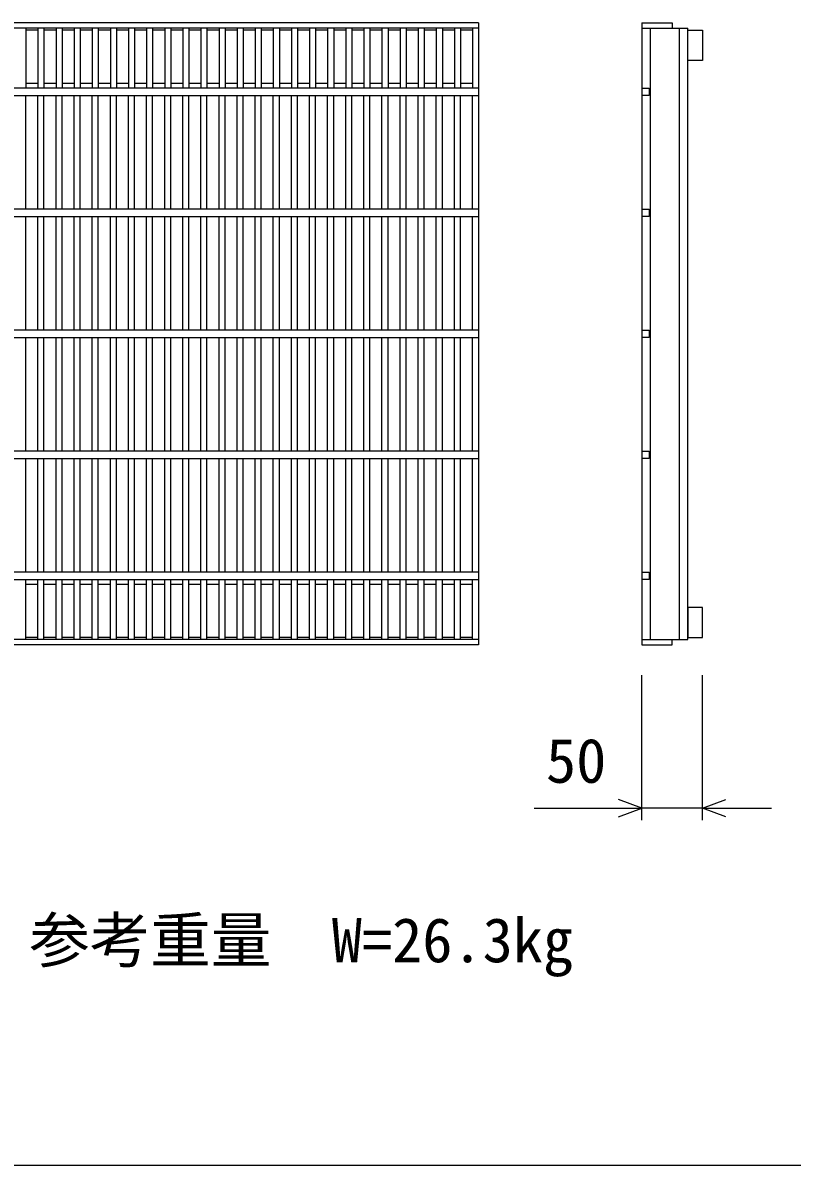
# Model space of a CAD drawing. Units: millimetres, scale not verified. Extents: x 15 to 25215, y 0 to 17820.
# Drawn here: x 13227 to 13863, y 2087 to 3031 of the extents above; entities that cross this region are included whole.
import ezdxf
from ezdxf.enums import TextEntityAlignment as Align

# ---------------------------------------------------------------- set-up
doc = ezdxf.new("R2010")
doc.units = ezdxf.units.MM
doc.header["$LTSCALE"] = 30
doc.layers.add('DIM', color=7, linetype='Continuous', lineweight=25)
doc.layers.add('HATCH', color=6, linetype='Continuous', lineweight=25)
doc.styles.add('ＭＳ ゴシック', font='')
doc.styles.get('ＭＳ ゴシック').set_extended_font_data('MS Gothic')

msp = doc.modelspace()

# ---------------------------------------------------------------- linework, layer by layer
at = {"layer": 'DIM'}
for p, q in [((13738.44, 2371.53), (13738.44, 2491.53)), ((13788.44, 2371.53), (13788.44, 2491.53)), ((13738.44, 2381.53), (13718.98, 2388.61)), ((13788.44, 2381.53), (13807.89, 2388.61)), ((13649.28, 2381.53), (13738.44, 2381.53)), ((13718.98, 2374.45), (13738.44, 2381.53)), ((13788.44, 2381.53), (13738.44, 2381.53)), ((13788.44, 2381.53), (13845.5, 2381.53)), ((13807.89, 2374.45), (13788.44, 2381.53)), ((7983.48, 2086.57), (14483.48, 2086.57))]:
    msp.add_line(p, q, dxfattribs=at)
at = {"layer": 'HATCH'}
for p, q in [((13603.42, 3030.53), (13089.42, 3030.53)), ((13603.42, 3030.53), (13603.42, 2516.53)), ((13738.44, 3030.53), (13738.44, 2516.53)), ((13738.44, 3030.53), (13763.44, 3030.53)), ((13763.44, 3030.53), (13763.44, 3026.03)), ((13603.42, 3026.03), (13089.42, 3026.03)), ((13229.15, 3026.03), (13229.15, 2976.53)), ((13239.12, 3024.53), (13229.15, 3024.53)), ((13239.12, 3026.03), (13239.12, 2976.53)), ((13244.12, 3026.03), (13244.12, 2976.53)), ((13254.09, 3024.53), (13244.12, 3024.53)), ((13254.09, 3026.03), (13254.09, 2976.53)), ((13259.09, 3026.03), (13259.09, 2976.53)), ((13269.06, 3024.53), (13259.09, 3024.53)), ((13269.06, 3026.03), (13269.06, 2976.53)), ((13274.06, 3026.03), (13274.06, 2976.53)), ((13284.03, 3024.53), (13274.06, 3024.53)), ((13284.03, 3026.03), (13284.03, 2976.53)), ((13289.03, 3026.03), (13289.03, 2976.53)), ((13299, 3024.53), (13289.03, 3024.53)), ((13299, 3026.03), (13299, 2976.53)), ((13304, 3026.03), (13304, 2976.53)), ((13313.97, 3024.53), (13304, 3024.53)), ((13313.97, 3026.03), (13313.97, 2976.53)), ((13318.97, 3026.03), (13318.97, 2976.53)), ((13328.95, 3024.53), (13318.97, 3024.53)), ((13328.95, 3026.03), (13328.95, 2976.53)), ((13333.95, 3026.03), (13333.95, 2976.53)), ((13343.92, 3024.53), (13333.95, 3024.53)), ((13343.92, 3026.03), (13343.92, 2976.53)), ((13348.92, 3026.03), (13348.92, 2976.53)), ((13358.89, 3024.53), (13348.92, 3024.53)), ((13358.89, 3026.03), (13358.89, 2976.53)), ((13363.89, 3026.03), (13363.89, 2976.53)), ((13373.86, 3024.53), (13363.89, 3024.53)), ((13373.86, 3026.03), (13373.86, 2976.53)), ((13378.86, 3026.03), (13378.86, 2976.53)), ((13388.83, 3024.53), (13378.86, 3024.53)), ((13388.83, 3026.03), (13388.83, 2976.53)), ((13393.83, 3026.03), (13393.83, 2976.53)), ((13403.8, 3024.53), (13393.83, 3024.53)), ((13403.8, 3026.03), (13403.8, 2976.53)), ((13408.8, 3026.03), (13408.8, 2976.53)), ((13418.77, 3024.53), (13408.8, 3024.53)), ((13418.77, 3026.03), (13418.77, 2976.53)), ((13423.77, 3026.03), (13423.77, 2976.53)), ((13433.74, 3024.53), (13423.77, 3024.53)), ((13433.74, 3026.03), (13433.74, 2976.53)), ((13438.74, 3026.03), (13438.74, 2976.53)), ((13448.71, 3024.53), (13438.74, 3024.53)), ((13448.71, 3026.03), (13448.71, 2976.53)), ((13453.71, 3026.03), (13453.71, 2976.53)), ((13463.68, 3024.53), (13453.71, 3024.53)), ((13463.68, 3026.03), (13463.68, 2976.53)), ((13468.68, 3026.03), (13468.68, 2976.53)), ((13478.65, 3024.53), (13468.68, 3024.53)), ((13478.65, 3026.03), (13478.65, 2976.53)), ((13483.65, 3026.03), (13483.65, 2976.53)), ((13493.62, 3024.53), (13483.65, 3024.53)), ((13493.62, 3026.03), (13493.62, 2976.53)), ((13498.62, 3026.03), (13498.62, 2976.53)), ((13508.59, 3024.53), (13498.62, 3024.53)), ((13508.59, 3026.03), (13508.59, 2976.53)), ((13513.59, 3026.03), (13513.59, 2976.53)), ((13523.56, 3024.53), (13513.59, 3024.53)), ((13523.56, 3026.03), (13523.56, 2976.53)), ((13528.56, 3026.03), (13528.56, 2976.53)), ((13538.53, 3024.53), (13528.56, 3024.53)), ((13538.53, 3026.03), (13538.53, 2976.53)), ((13543.53, 3026.03), (13543.53, 2976.53)), ((13553.5, 3024.53), (13543.53, 3024.53)), ((13553.5, 3026.03), (13553.5, 2976.53)), ((13558.5, 3026.03), (13558.5, 2976.53)), ((13568.47, 3024.53), (13558.5, 3024.53)), ((13568.47, 3026.03), (13568.47, 2976.53)), ((13573.47, 3026.03), (13573.47, 2976.53)), ((13583.45, 3024.53), (13573.47, 3024.53)), ((13583.45, 3026.03), (13583.45, 2976.53)), ((13588.45, 3026.03), (13588.45, 2976.53)), ((13598.42, 3024.53), (13588.45, 3024.53)), ((13598.42, 3026.03), (13598.42, 2976.53)), ((13738.44, 3026.03), (13776.44, 3026.03)), ((13745.44, 2521.03), (13745.44, 3026.03)), ((13769.44, 2521.03), (13769.44, 3026.03)), ((13776.44, 2521.03), (13776.44, 3026.03)), ((13776.44, 3024.53), (13788.44, 3024.53)), ((13776.44, 2999.53), (13776.44, 3024.53)), ((13788.44, 3024.53), (13788.44, 2999.53)), ((13788.44, 2999.53), (13776.44, 2999.53)), ((13603.42, 2976.53), (13089.42, 2976.53)), ((13239.12, 2980.53), (13229.15, 2980.53)), ((13254.09, 2980.53), (13244.12, 2980.53)), ((13269.06, 2980.53), (13259.09, 2980.53)), ((13284.03, 2980.53), (13274.06, 2980.53)), ((13299, 2980.53), (13289.03, 2980.53)), ((13313.97, 2980.53), (13304, 2980.53)), ((13328.95, 2980.53), (13318.97, 2980.53)), ((13343.92, 2980.53), (13333.95, 2980.53)), ((13358.89, 2980.53), (13348.92, 2980.53)), ((13373.86, 2980.53), (13363.89, 2980.53)), ((13388.83, 2980.53), (13378.86, 2980.53)), ((13403.8, 2980.53), (13393.83, 2980.53)), ((13418.77, 2980.53), (13408.8, 2980.53)), ((13433.74, 2980.53), (13423.77, 2980.53)), ((13448.71, 2980.53), (13438.74, 2980.53)), ((13463.68, 2980.53), (13453.71, 2980.53)), ((13478.65, 2980.53), (13468.68, 2980.53)), ((13493.62, 2980.53), (13483.65, 2980.53)), ((13508.59, 2980.53), (13498.62, 2980.53)), ((13523.56, 2980.53), (13513.59, 2980.53)), ((13538.53, 2980.53), (13528.56, 2980.53)), ((13553.5, 2980.53), (13543.53, 2980.53)), ((13568.47, 2980.53), (13558.5, 2980.53)), ((13583.45, 2980.53), (13573.47, 2980.53)), ((13598.42, 2980.53), (13588.45, 2980.53)), ((13738.44, 2976.53), (13744.44, 2976.53)), ((13744.44, 2976.53), (13744.44, 2970.53)), ((13089.42, 2970.53), (13603.42, 2970.53)), ((13229.15, 2876.53), (13229.15, 2970.53)), ((13239.12, 2876.53), (13239.12, 2970.53)), ((13244.12, 2876.53), (13244.12, 2970.53)), ((13254.09, 2876.53), (13254.09, 2970.53)), ((13259.09, 2876.53), (13259.09, 2970.53)), ((13269.06, 2876.53), (13269.06, 2970.53)), ((13274.06, 2876.53), (13274.06, 2970.53)), ((13284.03, 2876.53), (13284.03, 2970.53)), ((13289.03, 2876.53), (13289.03, 2970.53)), ((13299, 2876.53), (13299, 2970.53)), ((13304, 2876.53), (13304, 2970.53)), ((13313.97, 2876.53), (13313.97, 2970.53)), ((13318.97, 2876.53), (13318.97, 2970.53)), ((13328.95, 2876.53), (13328.95, 2970.53)), ((13333.95, 2876.53), (13333.95, 2970.53)), ((13343.92, 2876.53), (13343.92, 2970.53)), ((13348.92, 2876.53), (13348.92, 2970.53)), ((13358.89, 2876.53), (13358.89, 2970.53)), ((13363.89, 2876.53), (13363.89, 2970.53)), ((13373.86, 2876.53), (13373.86, 2970.53)), ((13378.86, 2876.53), (13378.86, 2970.53)), ((13388.83, 2876.53), (13388.83, 2970.53)), ((13393.83, 2876.53), (13393.83, 2970.53)), ((13403.8, 2876.53), (13403.8, 2970.53)), ((13408.8, 2876.53), (13408.8, 2970.53)), ((13418.77, 2876.53), (13418.77, 2970.53)), ((13423.77, 2876.53), (13423.77, 2970.53)), ((13433.74, 2876.53), (13433.74, 2970.53)), ((13438.74, 2876.53), (13438.74, 2970.53)), ((13448.71, 2876.53), (13448.71, 2970.53)), ((13453.71, 2876.53), (13453.71, 2970.53)), ((13463.68, 2876.53), (13463.68, 2970.53)), ((13468.68, 2876.53), (13468.68, 2970.53)), ((13478.65, 2876.53), (13478.65, 2970.53)), ((13483.65, 2876.53), (13483.65, 2970.53)), ((13493.62, 2876.53), (13493.62, 2970.53)), ((13498.62, 2876.53), (13498.62, 2970.53)), ((13508.59, 2876.53), (13508.59, 2970.53)), ((13513.59, 2876.53), (13513.59, 2970.53)), ((13523.56, 2876.53), (13523.56, 2970.53)), ((13528.56, 2876.53), (13528.56, 2970.53)), ((13538.53, 2876.53), (13538.53, 2970.53)), ((13543.53, 2876.53), (13543.53, 2970.53)), ((13553.5, 2876.53), (13553.5, 2970.53)), ((13558.5, 2876.53), (13558.5, 2970.53)), ((13568.47, 2876.53), (13568.47, 2970.53)), ((13573.47, 2876.53), (13573.47, 2970.53)), ((13583.45, 2876.53), (13583.45, 2970.53)), ((13588.45, 2876.53), (13588.45, 2970.53)), ((13598.42, 2876.53), (13598.42, 2970.53)), ((13744.44, 2970.53), (13738.44, 2970.53)), ((13603.42, 2876.53), (13089.42, 2876.53)), ((13089.42, 2870.53), (13603.42, 2870.53)), ((13229.15, 2776.53), (13229.15, 2870.53)), ((13239.12, 2776.53), (13239.12, 2870.53)), ((13244.12, 2776.53), (13244.12, 2870.53)), ((13254.09, 2776.53), (13254.09, 2870.53)), ((13259.09, 2776.53), (13259.09, 2870.53)), ((13269.06, 2776.53), (13269.06, 2870.53)), ((13274.06, 2776.53), (13274.06, 2870.53)), ((13284.03, 2776.53), (13284.03, 2870.53)), ((13289.03, 2776.53), (13289.03, 2870.53)), ((13299, 2776.53), (13299, 2870.53)), ((13304, 2776.53), (13304, 2870.53)), ((13313.97, 2776.53), (13313.97, 2870.53)), ((13318.97, 2776.53), (13318.97, 2870.53)), ((13328.95, 2776.53), (13328.95, 2870.53)), ((13333.95, 2776.53), (13333.95, 2870.53)), ((13343.92, 2776.53), (13343.92, 2870.53)), ((13348.92, 2776.53), (13348.92, 2870.53)), ((13358.89, 2776.53), (13358.89, 2870.53)), ((13363.89, 2776.53), (13363.89, 2870.53)), ((13373.86, 2776.53), (13373.86, 2870.53)), ((13378.86, 2776.53), (13378.86, 2870.53)), ((13388.83, 2776.53), (13388.83, 2870.53)), ((13393.83, 2776.53), (13393.83, 2870.53)), ((13403.8, 2776.53), (13403.8, 2870.53)), ((13408.8, 2776.53), (13408.8, 2870.53)), ((13418.77, 2776.53), (13418.77, 2870.53)), ((13423.77, 2776.53), (13423.77, 2870.53)), ((13433.74, 2776.53), (13433.74, 2870.53)), ((13438.74, 2776.53), (13438.74, 2870.53)), ((13448.71, 2776.53), (13448.71, 2870.53)), ((13453.71, 2776.53), (13453.71, 2870.53)), ((13463.68, 2776.53), (13463.68, 2870.53)), ((13468.68, 2776.53), (13468.68, 2870.53)), ((13478.65, 2776.53), (13478.65, 2870.53)), ((13483.65, 2776.53), (13483.65, 2870.53)), ((13493.62, 2776.53), (13493.62, 2870.53)), ((13498.62, 2776.53), (13498.62, 2870.53)), ((13508.59, 2776.53), (13508.59, 2870.53)), ((13513.59, 2776.53), (13513.59, 2870.53)), ((13523.56, 2776.53), (13523.56, 2870.53)), ((13528.56, 2776.53), (13528.56, 2870.53)), ((13538.53, 2776.53), (13538.53, 2870.53)), ((13543.53, 2776.53), (13543.53, 2870.53)), ((13553.5, 2776.53), (13553.5, 2870.53)), ((13558.5, 2776.53), (13558.5, 2870.53)), ((13568.47, 2776.53), (13568.47, 2870.53)), ((13573.47, 2776.53), (13573.47, 2870.53)), ((13583.45, 2776.53), (13583.45, 2870.53)), ((13588.45, 2776.53), (13588.45, 2870.53)), ((13598.42, 2776.53), (13598.42, 2870.53)), ((13738.44, 2876.53), (13744.44, 2876.53)), ((13744.44, 2870.53), (13738.44, 2870.53)), ((13744.44, 2876.53), (13744.44, 2870.53)), ((13603.42, 2776.53), (13089.42, 2776.53)), ((13738.44, 2776.53), (13744.44, 2776.53)), ((13744.44, 2776.53), (13744.44, 2770.53)), ((13089.42, 2770.53), (13603.42, 2770.53)), ((13229.15, 2676.53), (13229.15, 2770.53)), ((13239.12, 2676.53), (13239.12, 2770.53)), ((13244.12, 2676.53), (13244.12, 2770.53)), ((13254.09, 2676.53), (13254.09, 2770.53)), ((13259.09, 2676.53), (13259.09, 2770.53)), ((13269.06, 2676.53), (13269.06, 2770.53)), ((13274.06, 2676.53), (13274.06, 2770.53)), ((13284.03, 2676.53), (13284.03, 2770.53)), ((13289.03, 2676.53), (13289.03, 2770.53)), ((13299, 2676.53), (13299, 2770.53)), ((13304, 2676.53), (13304, 2770.53)), ((13313.97, 2676.53), (13313.97, 2770.53)), ((13318.97, 2676.53), (13318.97, 2770.53)), ((13328.95, 2676.53), (13328.95, 2770.53)), ((13333.95, 2676.53), (13333.95, 2770.53)), ((13343.92, 2676.53), (13343.92, 2770.53)), ((13348.92, 2676.53), (13348.92, 2770.53)), ((13358.89, 2676.53), (13358.89, 2770.53)), ((13363.89, 2676.53), (13363.89, 2770.53)), ((13373.86, 2676.53), (13373.86, 2770.53)), ((13378.86, 2676.53), (13378.86, 2770.53)), ((13388.83, 2676.53), (13388.83, 2770.53)), ((13393.83, 2676.53), (13393.83, 2770.53)), ((13403.8, 2676.53), (13403.8, 2770.53)), ((13408.8, 2676.53), (13408.8, 2770.53)), ((13418.77, 2676.53), (13418.77, 2770.53)), ((13423.77, 2676.53), (13423.77, 2770.53)), ((13433.74, 2676.53), (13433.74, 2770.53)), ((13438.74, 2676.53), (13438.74, 2770.53)), ((13448.71, 2676.53), (13448.71, 2770.53)), ((13453.71, 2676.53), (13453.71, 2770.53)), ((13463.68, 2676.53), (13463.68, 2770.53)), ((13468.68, 2676.53), (13468.68, 2770.53)), ((13478.65, 2676.53), (13478.65, 2770.53)), ((13483.65, 2676.53), (13483.65, 2770.53)), ((13493.62, 2676.53), (13493.62, 2770.53)), ((13498.62, 2676.53), (13498.62, 2770.53)), ((13508.59, 2676.53), (13508.59, 2770.53)), ((13513.59, 2676.53), (13513.59, 2770.53)), ((13523.56, 2676.53), (13523.56, 2770.53)), ((13528.56, 2676.53), (13528.56, 2770.53)), ((13538.53, 2676.53), (13538.53, 2770.53)), ((13543.53, 2676.53), (13543.53, 2770.53)), ((13553.5, 2676.53), (13553.5, 2770.53)), ((13558.5, 2676.53), (13558.5, 2770.53)), ((13568.47, 2676.53), (13568.47, 2770.53)), ((13573.47, 2676.53), (13573.47, 2770.53)), ((13583.45, 2676.53), (13583.45, 2770.53)), ((13588.45, 2676.53), (13588.45, 2770.53)), ((13598.42, 2676.53), (13598.42, 2770.53)), ((13744.44, 2770.53), (13738.44, 2770.53)), ((13603.42, 2676.53), (13089.42, 2676.53)), ((13738.44, 2676.53), (13744.44, 2676.53)), ((13744.44, 2676.53), (13744.44, 2670.53)), ((13089.42, 2670.53), (13603.42, 2670.53)), ((13229.15, 2576.53), (13229.15, 2670.53)), ((13239.12, 2576.53), (13239.12, 2670.53)), ((13244.12, 2576.53), (13244.12, 2670.53)), ((13254.09, 2576.53), (13254.09, 2670.53)), ((13259.09, 2576.53), (13259.09, 2670.53)), ((13269.06, 2576.53), (13269.06, 2670.53)), ((13274.06, 2576.53), (13274.06, 2670.53)), ((13284.03, 2576.53), (13284.03, 2670.53)), ((13289.03, 2576.53), (13289.03, 2670.53)), ((13299, 2576.53), (13299, 2670.53)), ((13304, 2576.53), (13304, 2670.53)), ((13313.97, 2576.53), (13313.97, 2670.53)), ((13318.97, 2576.53), (13318.97, 2670.53)), ((13328.95, 2576.53), (13328.95, 2670.53)), ((13333.95, 2576.53), (13333.95, 2670.53)), ((13343.92, 2576.53), (13343.92, 2670.53)), ((13348.92, 2576.53), (13348.92, 2670.53)), ((13358.89, 2576.53), (13358.89, 2670.53)), ((13363.89, 2576.53), (13363.89, 2670.53)), ((13373.86, 2576.53), (13373.86, 2670.53)), ((13378.86, 2576.53), (13378.86, 2670.53)), ((13388.83, 2576.53), (13388.83, 2670.53)), ((13393.83, 2576.53), (13393.83, 2670.53)), ((13403.8, 2576.53), (13403.8, 2670.53)), ((13408.8, 2576.53), (13408.8, 2670.53)), ((13418.77, 2576.53), (13418.77, 2670.53)), ((13423.77, 2576.53), (13423.77, 2670.53)), ((13433.74, 2576.53), (13433.74, 2670.53)), ((13438.74, 2576.53), (13438.74, 2670.53)), ((13448.71, 2576.53), (13448.71, 2670.53)), ((13453.71, 2576.53), (13453.71, 2670.53)), ((13463.68, 2576.53), (13463.68, 2670.53)), ((13468.68, 2576.53), (13468.68, 2670.53)), ((13478.65, 2576.53), (13478.65, 2670.53)), ((13483.65, 2576.53), (13483.65, 2670.53)), ((13493.62, 2576.53), (13493.62, 2670.53)), ((13498.62, 2576.53), (13498.62, 2670.53)), ((13508.59, 2576.53), (13508.59, 2670.53)), ((13513.59, 2576.53), (13513.59, 2670.53)), ((13523.56, 2576.53), (13523.56, 2670.53)), ((13528.56, 2576.53), (13528.56, 2670.53)), ((13538.53, 2576.53), (13538.53, 2670.53)), ((13543.53, 2576.53), (13543.53, 2670.53)), ((13553.5, 2576.53), (13553.5, 2670.53)), ((13558.5, 2576.53), (13558.5, 2670.53)), ((13568.47, 2576.53), (13568.47, 2670.53)), ((13573.47, 2576.53), (13573.47, 2670.53)), ((13583.45, 2576.53), (13583.45, 2670.53)), ((13588.45, 2576.53), (13588.45, 2670.53)), ((13598.42, 2576.53), (13598.42, 2670.53)), ((13744.44, 2670.53), (13738.44, 2670.53)), ((13603.42, 2576.53), (13089.42, 2576.53)), ((13089.42, 2570.53), (13603.42, 2570.53)), ((13229.15, 2521.03), (13229.15, 2570.53)), ((13239.12, 2521.03), (13239.12, 2570.53)), ((13244.12, 2521.03), (13244.12, 2570.53)), ((13254.09, 2521.03), (13254.09, 2570.53)), ((13259.09, 2521.03), (13259.09, 2570.53)), ((13269.06, 2521.03), (13269.06, 2570.53)), ((13274.06, 2521.03), (13274.06, 2570.53)), ((13284.03, 2521.03), (13284.03, 2570.53)), ((13289.03, 2521.03), (13289.03, 2570.53)), ((13299, 2521.03), (13299, 2570.53)), ((13304, 2521.03), (13304, 2570.53)), ((13313.97, 2521.03), (13313.97, 2570.53)), ((13318.97, 2521.03), (13318.97, 2570.53)), ((13328.95, 2521.03), (13328.95, 2570.53)), ((13333.95, 2521.03), (13333.95, 2570.53)), ((13343.92, 2521.03), (13343.92, 2570.53)), ((13348.92, 2521.03), (13348.92, 2570.53)), ((13358.89, 2521.03), (13358.89, 2570.53)), ((13363.89, 2521.03), (13363.89, 2570.53)), ((13373.86, 2521.03), (13373.86, 2570.53)), ((13378.86, 2521.03), (13378.86, 2570.53)), ((13388.83, 2521.03), (13388.83, 2570.53)), ((13393.83, 2521.03), (13393.83, 2570.53)), ((13403.8, 2521.03), (13403.8, 2570.53)), ((13408.8, 2521.03), (13408.8, 2570.53)), ((13418.77, 2521.03), (13418.77, 2570.53)), ((13423.77, 2521.03), (13423.77, 2570.53)), ((13433.74, 2521.03), (13433.74, 2570.53)), ((13438.74, 2521.03), (13438.74, 2570.53)), ((13448.71, 2521.03), (13448.71, 2570.53)), ((13453.71, 2521.03), (13453.71, 2570.53)), ((13463.68, 2521.03), (13463.68, 2570.53)), ((13468.68, 2521.03), (13468.68, 2570.53)), ((13478.65, 2521.03), (13478.65, 2570.53)), ((13483.65, 2521.03), (13483.65, 2570.53)), ((13493.62, 2521.03), (13493.62, 2570.53)), ((13498.62, 2521.03), (13498.62, 2570.53)), ((13508.59, 2521.03), (13508.59, 2570.53)), ((13513.59, 2521.03), (13513.59, 2570.53)), ((13523.56, 2521.03), (13523.56, 2570.53)), ((13528.56, 2521.03), (13528.56, 2570.53)), ((13538.53, 2521.03), (13538.53, 2570.53)), ((13543.53, 2521.03), (13543.53, 2570.53)), ((13553.5, 2521.03), (13553.5, 2570.53)), ((13558.5, 2521.03), (13558.5, 2570.53)), ((13568.47, 2521.03), (13568.47, 2570.53)), ((13573.47, 2521.03), (13573.47, 2570.53)), ((13583.45, 2521.03), (13583.45, 2570.53)), ((13588.45, 2521.03), (13588.45, 2570.53)), ((13598.42, 2521.03), (13598.42, 2570.53)), ((13738.44, 2576.53), (13744.44, 2576.53)), ((13744.44, 2570.53), (13738.44, 2570.53)), ((13744.44, 2576.53), (13744.44, 2570.53)), ((13239.12, 2566.53), (13229.15, 2566.53)), ((13254.09, 2566.53), (13244.12, 2566.53)), ((13269.06, 2566.53), (13259.09, 2566.53)), ((13284.03, 2566.53), (13274.06, 2566.53)), ((13299, 2566.53), (13289.03, 2566.53)), ((13313.97, 2566.53), (13304, 2566.53)), ((13328.95, 2566.53), (13318.97, 2566.53)), ((13343.92, 2566.53), (13333.95, 2566.53)), ((13358.89, 2566.53), (13348.92, 2566.53)), ((13373.86, 2566.53), (13363.89, 2566.53)), ((13388.83, 2566.53), (13378.86, 2566.53)), ((13403.8, 2566.53), (13393.83, 2566.53)), ((13418.77, 2566.53), (13408.8, 2566.53)), ((13433.74, 2566.53), (13423.77, 2566.53)), ((13448.71, 2566.53), (13438.74, 2566.53)), ((13463.68, 2566.53), (13453.71, 2566.53)), ((13478.65, 2566.53), (13468.68, 2566.53)), ((13493.62, 2566.53), (13483.65, 2566.53)), ((13508.59, 2566.53), (13498.62, 2566.53)), ((13523.56, 2566.53), (13513.59, 2566.53)), ((13538.53, 2566.53), (13528.56, 2566.53)), ((13553.5, 2566.53), (13543.53, 2566.53)), ((13568.47, 2566.53), (13558.5, 2566.53)), ((13583.45, 2566.53), (13573.47, 2566.53)), ((13598.42, 2566.53), (13588.45, 2566.53)), ((13788.44, 2547.53), (13776.44, 2547.53)), ((13776.44, 2547.53), (13776.44, 2522.53)), ((13788.44, 2522.53), (13788.44, 2547.53)), ((13603.42, 2521.03), (13089.42, 2521.03)), ((13239.12, 2522.53), (13229.15, 2522.53)), ((13254.09, 2522.53), (13244.12, 2522.53)), ((13269.06, 2522.53), (13259.09, 2522.53)), ((13284.03, 2522.53), (13274.06, 2522.53)), ((13299, 2522.53), (13289.03, 2522.53)), ((13313.97, 2522.53), (13304, 2522.53)), ((13328.95, 2522.53), (13318.97, 2522.53)), ((13343.92, 2522.53), (13333.95, 2522.53)), ((13358.89, 2522.53), (13348.92, 2522.53)), ((13373.86, 2522.53), (13363.89, 2522.53)), ((13388.83, 2522.53), (13378.86, 2522.53)), ((13403.8, 2522.53), (13393.83, 2522.53)), ((13418.77, 2522.53), (13408.8, 2522.53)), ((13433.74, 2522.53), (13423.77, 2522.53)), ((13448.71, 2522.53), (13438.74, 2522.53)), ((13463.68, 2522.53), (13453.71, 2522.53)), ((13478.65, 2522.53), (13468.68, 2522.53)), ((13493.62, 2522.53), (13483.65, 2522.53)), ((13508.59, 2522.53), (13498.62, 2522.53)), ((13523.56, 2522.53), (13513.59, 2522.53)), ((13538.53, 2522.53), (13528.56, 2522.53)), ((13553.5, 2522.53), (13543.53, 2522.53)), ((13568.47, 2522.53), (13558.5, 2522.53)), ((13583.45, 2522.53), (13573.47, 2522.53)), ((13598.42, 2522.53), (13588.45, 2522.53)), ((13738.44, 2521.03), (13776.44, 2521.03)), ((13763.44, 2516.53), (13763.44, 2521.03)), ((13776.44, 2522.53), (13788.44, 2522.53)), ((13603.42, 2516.53), (13089.42, 2516.53)), ((13738.44, 2516.53), (13763.44, 2516.53))]:
    msp.add_line(p, q, dxfattribs=at)

# ---------------------------------------------------------------- texts
at = {"layer": 'DIM', "style": 'ＭＳ ゴシック'}
for s, p in [('50', (13659.16, 2391.53)), ('参考重量\u3000W=26.3kg', (13232.05, 2243.22))]:
    msp.add_text(s, height=36.66, dxfattribs=at).set_placement(p, align=Align.BOTTOM_LEFT)

doc.saveas('drawing.dxf')
